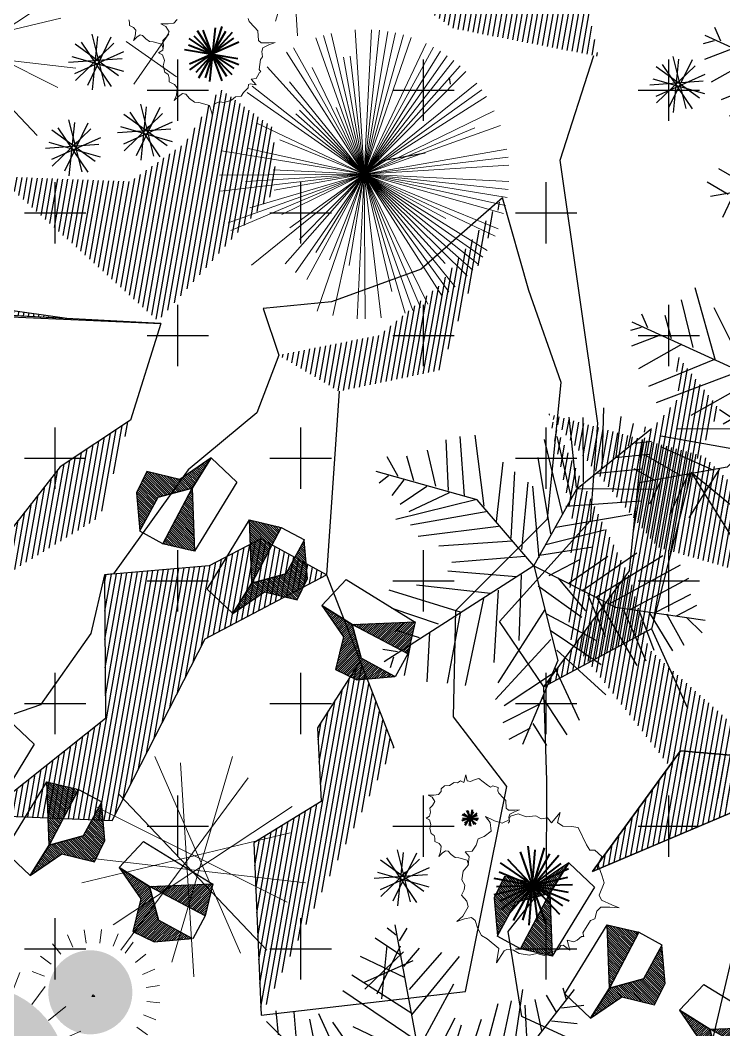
# Model space of a CAD drawing. Header units: millimetres. Extents: x 1933 to 24107, y 1228 to 18074.
# Drawn here: x 10244 to 11360, y 2676 to 4276 of the extents above; entities that cross this region are included whole.
import ezdxf

# ---------------------------------------------------------------- set-up
doc = ezdxf.new("R2010")
doc.units = ezdxf.units.MM
doc.layers.add('marc det', color=74, linetype='Continuous', lineweight=18)
doc.layers.add('Walls', color=5, linetype='Continuous', lineweight=30)
doc.styles.add('ATTR', font='romans.shx', dxfattribs={"width": 0.8, "height": 0.470416})
pattern_1 = [(260.041842, (-11869.347, -26630.309), (-7.8804593, 1.3836046), [])]

# ---------------------------------------------------------------- blocks, each defined once
blk = doc.blocks.new('fff')
at = {"color": 93}
for p, q in [((80686.8, 24306.7), (80654.6, 24332.5)), ((80799.9, 23710.9), (80683.3, 24344.1)), ((80698.9, 24286.1), (80727, 24332.5)), ((80702.9, 24234.5), (80610.4, 24296.4)), ((80715, 24193.2), (80771.3, 24260.3)), ((80719, 24152), (80558.1, 24229.3)), ((80735.1, 24110.7), (80851.8, 24244.8)), ((80743.1, 24017.9), (80916.2, 24229.3)), ((80743.1, 24023), (80525.9, 24162.3)), ((80759.2, 23925), (80493.7, 24105.5)), ((80767.3, 23894.1), (80896, 24131.3)), ((81099.8, 23810.9), (81333.1, 24110.8)), ((81101.3, 23811.5), (81145.5, 24110.7)), ((81290.4, 24115.9), (81302.4, 24074.6)), ((81044.9, 23790.9), (81105.3, 24069.4)), ((81189.8, 24074.6), (81213.9, 23961.1)), ((81230, 24090.1), (81266.2, 24028.2)), ((80260.3, 23945.6), (80252.3, 24033.3)), ((80980.5, 23775.4), (81057, 24059.1)), ((81153.6, 24054), (81161.6, 23894.1)), ((81286.3, 24043.6), (81366.8, 24054)), ((80316.6, 24028.2), (80328.7, 23883.7)), ((80373, 24002.4), (80413.2, 23796.1)), ((80405.2, 24023), (80529.9, 23754.8)), ((80787.4, 23785.7), (80900.1, 24007.5)), ((80912.1, 23749.6), (80996.6, 24002.4)), ((81250.1, 23997.2), (81342.7, 23986.9)), ((80450.1, 23760.9), (80216.8, 23994.2)), ((80638.5, 23734.2), (80457.5, 23992.1)), ((80529.9, 23976.6), (80767.3, 23863.1)), ((80843.7, 23729), (80924.2, 23981.7)), ((80272.4, 23930.2), (80179.8, 23914.7)), ((81201.8, 23930.2), (81334.6, 23909.5)), ((81169.6, 23894.1), (81342.7, 23832.2)), ((80348.8, 23863.1), (80187.9, 23832.2)), ((80570.1, 23863.1), (80787.4, 23765.1)), ((81129.4, 23847.6), (81334.6, 23780.6)), ((80429.3, 23780.6), (80220.1, 23770.3)), ((80799.9, 23710.9), (81099.8, 23810.9)), ((81069.1, 23796.1), (81318.5, 23729)), ((80485.6, 23749.6), (80268.4, 23646.5)), ((80562.1, 23744.5), (80377, 23620.7)), ((80799.9, 23710.9), (80450.1, 23760.9)), ((80924.2, 23749.6), (81141.5, 23646.5)), ((81000.7, 23775.4), (81189.8, 23672.3)), ((80622.4, 23734.2), (80465.5, 23605.2)), ((80799.9, 23710.9), (80550, 23494.4)), ((80727, 23723.8), (80562.1, 23620.7)), ((80799.9, 23710.9), (80999.9, 23461)), ((80871.9, 23729), (81089.2, 23615.5)), ((80747.2, 23672.3), (80759.2, 23548.5)), ((80827.6, 23677.4), (80783.4, 23486.6)), ((80819.6, 23682.6), (81069.1, 23605.2)), ((80727, 23646.5), (80578.2, 23600)), ((80855.8, 23641.3), (80823.6, 23424.7)), ((80694.9, 23615.5), (80731.1, 23450.4)), ((80884, 23610.4), (81157.6, 23548.5)), ((80630.5, 23569.1), (80465.5, 23569.1)), ((80650.6, 23584.6), (80702.9, 23347.3)), ((80900.1, 23584.6), (80839.7, 23311.2)), ((80606.3, 23543.3), (80324.7, 23502)), ((80610.4, 23543.3), (80658.7, 23264.7)), ((80956.4, 23522.7), (80871.9, 23264.7)), ((80936.3, 23543.3), (81209.9, 23502)), ((80550, 23494.4), (80383.4, 23211.1)), ((80570.1, 23507.2), (80602.3, 23218.3)), ((80980.5, 23491.7), (81201.8, 23455.6)), ((80529.9, 23471.1), (80328.7, 23465.9)), ((81000.7, 23460.8), (80892, 23202.8)), ((80999.9, 23461), (81099.8, 23127.8)), ((81004.7, 23460.8), (81250.1, 23388.5)), ((80501.7, 23419.5), (80352.8, 23424.7)), ((80521.8, 23445.3), (80546, 23208)), ((81012.7, 23429.8), (81230, 23342.1)), ((80485.6, 23388.5), (80324.7, 23362.8)), ((80477.6, 23367.9), (80489.7, 23223.5)), ((81024.8, 23373.1), (80976.5, 23213.2)), ((81036.9, 23347.3), (81234, 23259.6)), ((80457.5, 23331.8), (80328.7, 23316.3)), ((80437.3, 23300.9), (80445.4, 23218.3)), ((80417.2, 23269.9), (80344.8, 23239)), ((81053, 23290.5), (81016.7, 23171.9)), ((81053, 23285.4), (81181.7, 23213.2)), ((81073.1, 23228.6), (81141.5, 23182.2)), ((81073.1, 23202.8), (81057, 23146.1)), ((81097.2, 23156.4), (81113.3, 23146.1))]:
    blk.add_line(p, q, dxfattribs=at)
at = {"color": 93, "style": 'ATTR', "width": 0.8, "flags": 9}
blk.add_attdef('ESTCODE', (80799.9, 23710.9), '', height=0.00304, dxfattribs=at)
blk = doc.blocks.new('pzzzzzzzzz')
at = {"layer": 'marc det', "color": 85, "lineweight": 0}
for p, q in [((-11.87, 110.3), (16.91, -81.7)), ((56.07, 92.13), (-45.29, -73.45)), ((-29.44, -91.45), (9.18, 98.82)), ((40.62, -85.29), (-52.09, 85.29)), ((-75.6, 80.55), (69.86, -48.02)), ((-87.07, -51.13), (64.82, 69.8)), ((90.33, -35.54), (-90.33, 35.54)), ((96.44, 34.53), (-87.65, -27.16)), ((-105.3, 16.8), (88.78, 11.81))]:
    blk.add_line(p, q, dxfattribs=at)
blk = doc.blocks.new('Tree Clump 1')
for p, q in [((42.83, 98.624), (42.83, 91.424)), ((28.462, 87.511), (24.83, 93.801)), ((35.416, 90.295), (33.513, 97.397)), ((50.244, 90.295), (52.148, 97.397)), ((57.198, 87.511), (60.83, 93.801)), ((22.519, 82.936), (17.374, 88.08)), ((63.142, 82.936), (68.286, 88.08)), ((17.938, 76.995), (11.653, 80.624)), ((67.722, 76.995), (74.007, 80.624)), ((14.976, 70.088), (8.057, 71.942)), ((70.684, 70.088), (77.603, 71.942)), ((6.83, 62.624), (14.03, 62.624)), ((78.83, 62.624), (71.63, 62.624)), ((-11.528, 45.743), (-14.699, 57.58)), ((0.83, 59.624), (0.83, 47.624)), ((13.188, 45.743), (16.359, 57.58)), ((70.684, 55.161), (77.603, 53.307)), ((-23.117, 41.102), (-29.17, 51.586)), ((24.777, 41.102), (30.83, 51.586)), ((-99.056, 36.519), (-101.593, 45.989)), ((-89.17, 47.624), (-89.17, 38.024)), ((-79.284, 36.519), (-76.746, 45.989)), ((67.722, 48.253), (74.007, 44.624)), ((-108.328, 32.806), (-113.17, 41.193)), ((-70.012, 32.806), (-65.17, 41.193)), ((-33.023, 33.477), (-41.596, 42.051)), ((34.683, 33.477), (43.256, 42.051)), ((63.142, 42.313), (68.286, 37.168)), ((-116.252, 26.706), (-123.111, 33.565)), ((-62.088, 26.706), (-55.229, 33.565)), ((57.198, 37.738), (60.83, 31.447)), ((-40.656, 23.576), (-51.132, 29.624)), ((42.316, 23.576), (52.792, 29.624)), ((-122.359, 18.786), (-130.739, 23.624)), ((-126.309, 9.575), (-135.534, 12.047)), ((-45.593, 12.063), (-57.125, 15.153)), ((47.253, 12.063), (58.785, 15.153)), ((-137.17, -0.376), (-127.57, -0.376)), ((-59.17, -0.376), (-47.17, -0.376)), ((60.83, -0.376), (48.83, -0.376)), ((-126.309, -10.327), (-135.534, -12.799)), ((-45.593, -12.815), (-57.125, -15.905)), ((47.253, -12.815), (58.785, -15.905)), ((-122.359, -19.538), (-130.739, -24.376)), ((-40.656, -24.328), (-51.132, -30.376)), ((42.316, -24.328), (52.792, -30.376)), ((-116.252, -27.458), (-123.111, -34.317)), ((-62.088, -27.458), (-55.229, -34.317)), ((-108.328, -33.558), (-113.17, -41.945)), ((-99.056, -37.271), (-101.593, -46.74)), ((-79.284, -37.271), (-76.746, -46.74)), ((-70.012, -33.558), (-65.17, -41.945)), ((-33.023, -34.229), (-41.596, -42.802)), ((34.683, -34.229), (43.256, -42.802)), ((-89.17, -48.376), (-89.17, -38.776)), ((-23.117, -41.854), (-29.17, -52.337)), ((24.777, -41.854), (30.83, -52.337)), ((-11.528, -46.495), (-14.699, -58.331)), ((0.83, -60.376), (0.83, -48.376)), ((13.188, -46.495), (16.359, -58.331))]:
    blk.add_line(p, q)
for points in [[(42.332, 62.85), (41.874, 61.676), (43.476, 62.263)], [(0, 0), (-0.763, -1.956), (1.907, -0.978)], [(-89.834, -0.075), (-90.444, -1.64), (-88.309, -0.857)]]:
    blk.add_lwpolyline(points, close=True)
at = {"style": 'ATTR', "width": 0.8, "flags": 9}
blk.add_attdef('ESTCODE', (0, 0), '', height=0.000432, dxfattribs=at)
blk = doc.blocks.new('stoun')
at = {"color": 49, "lineweight": -2}
for p, q in [((98342.5, 26377.7), (98557.9, 26728.3)), ((98569.6, 26407.8), (98557.4, 26728.3)), ((98675.1, 26608.8), (98557.4, 26726.5)), ((98671.2, 26601.4), (98557.9, 26714.7)), ((98667.3, 26593.9), (98558.3, 26702.9)), ((98663.4, 26586.5), (98558.8, 26691.1)), ((98679, 26616.2), (98569.8, 26725.4)), ((98682.9, 26623.7), (98584.6, 26722)), ((98686.8, 26631.1), (98599.4, 26718.5)), ((98690.7, 26638.5), (98614.1, 26715.1)), ((98694.6, 26646), (98628.9, 26711.7)), ((98698.5, 26653.4), (98643.6, 26708.3)), ((98702.4, 26660.8), (98658.4, 26704.8)), ((98706.3, 26668.3), (98673.2, 26701.4)), ((98710.2, 26675.7), (98687.9, 26698)), ((98714.1, 26683.1), (98702.7, 26694.5)), ((98718, 26690.6), (98717.5, 26691.1)), ((98718.2, 26690.9), (98835.7, 26626.9)), ((98659.5, 26579.1), (98559.2, 26679.3)), ((98655.6, 26571.6), (98559.7, 26667.5)), ((98651.7, 26564.2), (98560.1, 26655.7)), ((98647.8, 26556.8), (98560.6, 26644)), ((98643.9, 26549.3), (98561, 26632.2)), ((98640, 26541.9), (98561.5, 26620.4)), ((98636.1, 26534.5), (98561.9, 26608.6)), ((98632.2, 26527), (98562.4, 26596.8)), ((98628.3, 26519.6), (98562.8, 26585)), ((98840.7, 26556.5), (98812.6, 26584.6)), ((98839.6, 26569), (98816.6, 26592)), ((98838.5, 26581.4), (98820.6, 26599.3)), ((98837.4, 26593.8), (98824.6, 26606.6)), ((98836.3, 26606.3), (98828.6, 26614)), ((98835.2, 26618.7), (98832.6, 26621.3)), ((98624.4, 26512.2), (98563.3, 26573.3)), ((98620.5, 26504.7), (98563.7, 26561.5)), ((98616.6, 26497.3), (98564.2, 26549.7)), ((98612.7, 26489.9), (98564.6, 26537.9)), ((98848.4, 26469.5), (98784.6, 26533.3)), ((98847.3, 26482), (98788.6, 26540.6)), ((98846.2, 26494.4), (98792.6, 26548)), ((98845.1, 26506.8), (98796.6, 26555.3)), ((98844, 26519.2), (98800.6, 26562.6)), ((98842.9, 26531.7), (98804.6, 26570)), ((98841.8, 26544.1), (98808.6, 26577.3)), ((98608.8, 26482.4), (98565.1, 26526.1)), ((98604.9, 26475), (98565.5, 26514.3)), ((98601, 26467.6), (98566, 26502.6)), ((98597.1, 26460.1), (98566.4, 26490.8)), ((98593.2, 26452.7), (98566.9, 26479)), ((98837, 26401.6), (98756.6, 26481.9)), ((98840.7, 26409.2), (98760.6, 26489.3)), ((98844.4, 26416.8), (98764.6, 26496.6)), ((98848.2, 26424.4), (98768.6, 26503.9)), ((98851.7, 26432.2), (98772.6, 26511.3)), ((98850.6, 26444.7), (98776.6, 26518.6)), ((98849.5, 26457.1), (98780.6, 26525.9)), ((98589.3, 26445.3), (98567.3, 26467.2)), ((98585.4, 26437.8), (98567.8, 26455.4)), ((98581.5, 26430.4), (98568.2, 26443.6)), ((98577.6, 26423), (98568.7, 26431.9)), ((98569.6, 26407.8), (98741.6, 26454.3)), ((98713, 26344.2), (98632.4, 26424.8)), ((98728, 26340.6), (98641.4, 26427.2)), ((98742.9, 26337), (98650.3, 26429.6)), ((98757.9, 26333.3), (98659.2, 26432)), ((98772.8, 26329.7), (98668.1, 26434.4)), ((98787.8, 26326.1), (98677.1, 26436.8)), ((98799.8, 26325.4), (98686, 26439.2)), ((98803.5, 26333), (98694.9, 26441.7)), ((98807.2, 26340.7), (98703.8, 26444.1)), ((98811, 26348.3), (98712.7, 26446.5)), ((98814.7, 26355.9), (98721.7, 26448.9)), ((98818.4, 26363.5), (98730.6, 26451.3)), ((98822.1, 26371.1), (98739.5, 26453.7)), ((98825.8, 26378.7), (98744.6, 26459.9)), ((98829.6, 26386.3), (98748.6, 26467.3)), ((98833.3, 26394), (98752.6, 26474.6)), ((98473.4, 26254.3), (98342.5, 26377.7)), ((98473.4, 26254.3), (98569.6, 26407.8)), ((98588.1, 26333.1), (98548, 26373.2)), ((98594.8, 26337.7), (98552.3, 26380.2)), ((98601.5, 26342.4), (98556.7, 26387.2)), ((98608.2, 26347), (98561.1, 26394.2)), ((98615, 26351.6), (98565.4, 26401.1)), ((98573.7, 26415.5), (98569.1, 26420.1)), ((98569.8, 26408.1), (98569.6, 26408.3)), ((98621.7, 26356.2), (98570, 26407.9)), ((98628.4, 26360.8), (98578.9, 26410.3)), ((98638.2, 26362.3), (98587.8, 26412.7)), ((98653.2, 26358.7), (98596.8, 26415.1)), ((98668.1, 26355.1), (98605.7, 26417.5)), ((98683.1, 26351.5), (98614.6, 26420)), ((98698, 26347.8), (98623.5, 26422.4)), ((98541.1, 26300.8), (98517.4, 26324.5)), ((98547.8, 26305.4), (98521.8, 26331.4)), ((98554.5, 26310), (98526.1, 26338.4)), ((98561.2, 26314.7), (98530.5, 26345.4)), ((98567.9, 26319.3), (98534.9, 26352.3)), ((98574.6, 26323.9), (98539.2, 26359.3)), ((98581.4, 26328.5), (98543.6, 26366.3)), ((98494, 26268.5), (98486.8, 26275.7)), ((98500.8, 26273.1), (98491.2, 26282.7)), ((98507.5, 26277.7), (98495.6, 26289.6)), ((98514.2, 26282.3), (98499.9, 26296.6)), ((98520.9, 26287), (98504.3, 26303.6)), ((98527.6, 26291.6), (98508.7, 26310.5)), ((98534.3, 26296.2), (98513, 26317.5)), ((98473.9, 26254.6), (98473.7, 26254.8)), ((98480.6, 26259.3), (98478.1, 26261.8)), ((98487.3, 26263.9), (98482.5, 26268.7))]:
    blk.add_line(p, q, dxfattribs=at)
for points in [[(98557.4, 26728.3), (98718.2, 26690.9), (98569.6, 26407.8), (98557.4, 26728.3)], [(98473.4, 26254.3), (98632.6, 26363.7), (98798.8, 26323.4), (98851.7, 26431.7), (98834.7, 26625.1), (98741.6, 26454.3), (98569.6, 26407.8), (98473.4, 26254.3)]]:
    blk.add_lwpolyline(points, dxfattribs=at)

msp = doc.modelspace()

# ---------------------------------------------------------------- hatches: boundary and pattern name
at = {"lineweight": -2}
h = msp.add_hatch(dxfattribs=at)
h.set_pattern_fill('ANSI31', color=254, scale=2.52, angle=305.0418, style=0)
h.set_pattern_definition(pattern_1)
h.paths.add_polyline_path([(11854.8, 3758.5), (12032.7, 3822.5), (12137.1, 3919.4), (12242, 3795.7), (12054.9, 3705.3)])
h.paths.add_polyline_path([(11307.8, 3559.4), (11485.7, 3275.9), (11750.7, 3025), (11707.7, 3247.8), (11554, 3326.5), (11558.1, 3401.9), (11441.7, 3449.7)])
h.paths.add_polyline_path([(10654.2, 3745.6), (10813.1, 3776.7), (10908.7, 3855.8), (11009.1, 3994.9), (10910.7, 3721.8), (10749.9, 3688.1)])
h.paths.add_polyline_path([(10800.9, 4354.5), (10980.5, 4444.1), (11028, 4521.4), (11096, 4376.1), (11135.3, 4339.4), (11160.8, 4219.1), (10931.4, 4263.2)])
h.paths.add_polyline_path([(10650.1, 4006.9), (10463, 3799.6), (10209.4, 4028.5), (10419, 4020.6), (10505.8, 4081.5), (10561.1, 4168), (10646.2, 4105)])
at = {"lineweight": 25}
h = msp.add_hatch(dxfattribs=at)
h.set_pattern_fill('AR-CONC', color=41, scale=0.875, angle=54.9848, style=0)
h.set_pattern_definition([(104.98479, (-25370.17, -67868.48), (102.89173, 122.55552), [16.66875, -183.35625]), (49.9848, (-25370.17, -67868.48), (-154.61028, 70.66786), [13.335, -146.685]), (155.4358, (-25361.6, -67858.26), (-51.7176, 193.2234), [14.16625, -155.82875]), (101.169, (-25406.58, -67842.97), (166.22913, 173.1538), [25.0031, -275.0344]), (151.6204, (-25392.72, -67828.54), (-58.1178, 294.3546), [21.2494, -233.7431]), (46.1688, (-25406.58, -67842.97), (-58.1173, 294.3547), [20.0025, -220.0275]), (75.98479, (-25384.72, -67831.15), (149.40723, 57.30657), [16.66875, -183.35625]), (20.9848, (-25384.72, -67831.15), (-100.96474, 136.76405), [13.335, -146.685]), (126.4362, (-25372.27, -67826.37), (48.442, 194.07053), [14.16625, -155.82875]), (92.48479, (-25370.17, -67868.477), (-59.043542, 44.665888), [0, -144.907, 0, -148.9075, 0, -147.24062]), (62.48479, (-25370.17, -67868.48), (-38.24376, 98.18225), [0, -84.8995, 0, -141.57325, 0, -56.118125]), (22.48479, (-25398.61, -67909.07), (72.18128, 94.29135), [0, -55.5625, 0, -173.355, 0, -230.02875]), (12.48479, (-25411.36, -67927.27), (56.14991, 118.91891), [0, -72.23125, 0, -115.1255, 0, -163.35375])])
edge = h.paths.add_edge_path()
edge.add_ellipse((11219.9, 4313.3), major_axis=(-128.4, 128.4), ratio=1, start_angle=225, end_angle=585)
h = msp.add_hatch(dxfattribs=at)
h.set_pattern_fill('AR-CONC', color=6, scale=0.875, angle=54.9848, style=0)
h.set_pattern_definition([(104.98479, (-25315.29, -68228.96), (102.89173, 122.55552), [16.66875, -183.35625]), (49.9848, (-25315.29, -68228.96), (-154.61028, 70.66786), [13.335, -146.685]), (155.4358, (-25306.72, -68218.74), (-51.7176, 193.2234), [14.16625, -155.82875]), (101.169, (-25351.7, -68203.45), (166.22913, 173.1538), [25.0031, -275.0344]), (151.6204, (-25337.84, -68189.02), (-58.1178, 294.3546), [21.2494, -233.7431]), (46.1688, (-25351.7, -68203.45), (-58.1173, 294.3547), [20.0025, -220.0275]), (75.98479, (-25329.84, -68191.63), (149.40723, 57.30657), [16.66875, -183.35625]), (20.9848, (-25329.84, -68191.63), (-100.96474, 136.76405), [13.335, -146.685]), (126.4362, (-25317.39, -68186.85), (48.442, 194.07053), [14.16625, -155.82875]), (92.48479, (-25315.29, -68228.96), (-59.043542, 44.665888), [0, -144.907, 0, -148.9075, 0, -147.24062]), (62.48479, (-25315.29, -68228.96), (-38.24376, 98.18225), [0, -84.8995, 0, -141.57325, 0, -56.118125]), (22.48479, (-25343.73, -68269.55), (72.18128, 94.29135), [0, -55.5625, 0, -173.355, 0, -230.02875]), (12.48479, (-25356.48, -68287.75), (56.14991, 118.91891), [0, -72.23125, 0, -115.1255, 0, -163.35375])])
edge = h.paths.add_edge_path()
edge.add_ellipse((11274.8, 3952.8), major_axis=(-128.4, 128.4), ratio=1, start_angle=225, end_angle=585)
h = msp.add_hatch(dxfattribs=at)
h.set_pattern_fill('AR-CONC', color=41, scale=0.875, angle=54.9848, style=0)
h.set_pattern_definition([(104.98479, (-26053.78, -68426.35), (102.89173, 122.55552), [16.66875, -183.35625]), (49.9848, (-26053.78, -68426.35), (-154.61028, 70.66786), [13.335, -146.685]), (155.4358, (-26045.2, -68416.14), (-51.7176, 193.2234), [14.16625, -155.82875]), (101.169, (-26090.19, -68400.85), (166.22913, 173.1538), [25.0031, -275.0344]), (151.6204, (-26076.33, -68386.42), (-58.1178, 294.3546), [21.2494, -233.7431]), (46.1688, (-26090.19, -68400.85), (-58.1173, 294.3547), [20.0025, -220.0275]), (75.98479, (-26068.33, -68389.02), (149.40723, 57.30657), [16.66875, -183.35625]), (20.9848, (-26068.33, -68389.02), (-100.96474, 136.76405), [13.335, -146.685]), (126.4362, (-26055.88, -68384.25), (48.442, 194.07053), [14.16625, -155.82875]), (92.48479, (-26053.78, -68426.35), (-59.043542, 44.665888), [0, -144.907, 0, -148.9075, 0, -147.24062]), (62.48479, (-26053.78, -68426.35), (-38.24376, 98.18225), [0, -84.8995, 0, -141.57325, 0, -56.118125]), (22.48479, (-26082.22, -68466.943), (72.18128, 94.29135), [0, -55.5625, 0, -173.355, 0, -230.02875]), (12.48479, (-26094.97, -68485.15), (56.14991, 118.91891), [0, -72.23125, 0, -115.1255, 0, -163.35375])])
edge = h.paths.add_edge_path()
edge.add_ellipse((10536.3, 3755.4), major_axis=(-128.4, 128.4), ratio=1, start_angle=225, end_angle=585)
at = {"lineweight": -2}
h = msp.add_hatch(dxfattribs=at)
h.set_pattern_fill('ANSI31', color=254, scale=2.52, angle=305.0418, style=0)
h.set_pattern_definition(pattern_1)
h.paths.add_polyline_path([(11765.3, 2819.3), (11824.5, 2945), (11750.7, 3025)])
h.paths.add_polyline_path([(11151.5, 2926.8), (11431.8, 3046.1), (11485.7, 3275.9), (11407.2, 3108.2), (11291.2, 3118)])
h.paths.add_polyline_path([(12233.1, 3142.7), (12343.1, 3265.4), (12059.4, 3411.7)])
h.paths.add_polyline_path([(11892.7, 3482), (12085.5, 3483.8), (12198.3, 3612), (12303.6, 3553.9), (12400.6, 3386), (12226.6, 3472.3), (12059.4, 3411.7)])
h.paths.add_polyline_path([(9782.3, 3575.5), (10087.7, 3836.9), (10326, 3803.2), (10184.9, 3810.6)])
h.paths.add_polyline_path([(10128.9, 3340.2), (10307.6, 3568.3), (10419.1, 3642.4), (10371.1, 3489)])
h.paths.add_polyline_path([(10729.8, 3397.4), (10625.8, 3454.2), (10543.8, 3411.4), (10378.2, 3397.4), (10379.6, 3169.6), (10186.6, 3016.5), (10390.3, 3007.9), (10537.7, 3295.6)])
h.paths.add_polyline_path([(10626.4, 2699.5), (10614.9, 2972.6), (10721.7, 3038.1), (10715.4, 3154.8), (10783.1, 3260.4), (10836.4, 3123.3)])
h = msp.add_hatch(dxfattribs=at)
h.set_pattern_fill('ANSI31', color=36, scale=2.52, angle=305.0418, style=0)
h.set_pattern_definition([(260.041842, (-11791.06, -26063.631), (-7.8804593, 1.3836046), [])])
h.paths.add_polyline_path([(11307.8, 3559.4), (11353, 3659.2), (11282.4, 3750), (11288.8, 3678.3), (11230.6, 3610.3), (11210.1, 3403.3), (11074.4, 3219.5), (11244.8, 3311.4)])
h = msp.add_hatch(dxfattribs=at)
h.set_pattern_fill('ANSI31', color=254, scale=2.52, angle=305.0418, style=0)
h.set_pattern_definition(pattern_1)
h.paths.add_polyline_path([(11241.3, 3279.2), (11423.7, 3115.2), (11367.1, 3030.7), (11274.7, 3092.5), (11114.1, 3299.1), (11119.3, 3485.9), (11082.5, 3652.4), (11212.3, 3389.9)])
h.paths.add_polyline_path([(11461.7, 3452.9), (11646.9, 3433.3), (11473, 3377.5), (11255, 3441.1), (11082.5, 3652.4), (11329.1, 3584.6)])
at = {"lineweight": 25}
h = msp.add_hatch(dxfattribs=at)
h.set_pattern_fill('AR-CONC', color=151, scale=0.875, angle=54.9848, style=0)
h.set_pattern_definition([(104.98479, (-26471.63, -68754.16), (102.89173, 122.55552), [16.66875, -183.35625]), (49.9848, (-26471.63, -68754.16), (-154.61028, 70.66786), [13.335, -146.685]), (155.4358, (-26463.05, -68743.94), (-51.7176, 193.2234), [14.16625, -155.82875]), (101.169, (-26508.03, -68728.65), (166.22913, 173.1538), [25.0031, -275.0344]), (151.6204, (-26494.18, -68714.22), (-58.1178, 294.3546), [21.2494, -233.7431]), (46.1688, (-26508.03, -68728.65), (-58.1173, 294.3547), [20.0025, -220.0275]), (75.98479, (-26486.18, -68716.82), (149.40723, 57.30657), [16.66875, -183.35625]), (20.9848, (-26486.18, -68716.82), (-100.96474, 136.76405), [13.335, -146.685]), (126.4362, (-26473.73, -68712.05), (48.442, 194.07053), [14.16625, -155.82875]), (92.48479, (-26471.626, -68754.155), (-59.043542, 44.665888), [0, -144.907, 0, -148.9075, 0, -147.24062]), (62.48479, (-26471.626, -68754.155), (-38.24376, 98.18225), [0, -84.8995, 0, -141.57325, 0, -56.118125]), (22.48479, (-26500.064, -68794.746), (72.18128, 94.29135), [0, -55.5625, 0, -173.355, 0, -230.02875]), (12.48479, (-26512.82, -68812.95), (56.14991, 118.91891), [0, -72.23125, 0, -115.1255, 0, -163.35375])])
edge = h.paths.add_edge_path()
edge.add_ellipse((10118.5, 3427.6), major_axis=(128.4, 128.4), ratio=1, start_angle=315, end_angle=675)
h = msp.add_hatch(dxfattribs=at)
h.set_pattern_fill('AR-CONC', color=151, scale=0.875, angle=54.9848, style=0)
h.set_pattern_definition([(104.98479, (-26018.71, -69031), (102.89173, 122.55552), [16.66875, -183.35625]), (49.9848, (-26018.71, -69031), (-154.61028, 70.66786), [13.335, -146.685]), (155.4358, (-26010.14, -69020.79), (-51.7176, 193.2234), [14.16625, -155.82875]), (101.169, (-26055.12, -69005.5), (166.22913, 173.1538), [25.0031, -275.0344]), (151.6204, (-26041.26, -68991.07), (-58.1178, 294.3546), [21.2494, -233.7431]), (46.1688, (-26055.12, -69005.5), (-58.1173, 294.3547), [20.0025, -220.0275]), (75.98479, (-26033.26, -68993.67), (149.40723, 57.30657), [16.66875, -183.35625]), (20.9848, (-26033.26, -68993.67), (-100.96474, 136.76405), [13.335, -146.685]), (126.4362, (-26020.81, -68988.9), (48.442, 194.07053), [14.16625, -155.82875]), (92.48479, (-26018.71, -69031.004), (-59.043542, 44.665888), [0, -144.907, 0, -148.9075, 0, -147.24062]), (62.48479, (-26018.71, -69031), (-38.24376, 98.18225), [0, -84.8995, 0, -141.57325, 0, -56.118125]), (22.48479, (-26047.15, -69071.595), (72.18128, 94.29135), [0, -55.5625, 0, -173.355, 0, -230.02875]), (12.48479, (-26059.9, -69089.8), (56.14991, 118.91891), [0, -72.23125, 0, -115.1255, 0, -163.35375])])
edge = h.paths.add_edge_path()
edge.add_ellipse((10571.4, 3150.8), major_axis=(128.4, 128.4), ratio=1, start_angle=315, end_angle=675)
at = {"layer": 'marc det'}
h = msp.add_hatch(color=93, dxfattribs=at)
edge = h.paths.add_edge_path()
edge.add_ellipse((10355.6, 2735.5), major_axis=(47.1, 47.1), ratio=1, start_angle=113.5893, end_angle=293.5893)
edge.add_ellipse((10355.6, 2735.5), major_axis=(-47.1, 47.1), ratio=1, start_angle=203.5893, end_angle=383.5893)
h.paths.add_polyline_path([(10360.2, 2731.5), (10362.7, 2728.7), (10357.7, 2728.8)], flags=16)
edge = h.paths.add_edge_path()
edge.add_ellipse((10174, 2601.2), major_axis=(102.6, 102.6), ratio=1, start_angle=113.5893, end_angle=293.5893)
edge.add_ellipse((10174, 2601.2), major_axis=(-102.6, 102.6), ratio=1, start_angle=203.5893, end_angle=383.5893)
h.paths.add_polyline_path([(10182.3, 2601), (10174, 2601.2), (10178.1, 2605.7)], flags=16)
edge = h.paths.add_edge_path()
edge.add_ellipse((9930.4, 2697.7), major_axis=(-82, 82), ratio=1, start_angle=23.5893, end_angle=203.5893)
edge.add_ellipse((9930.4, 2697.7), major_axis=(82, 82), ratio=1, start_angle=293.5893, end_angle=473.5893)
h.paths.add_polyline_path([(9933.8, 2701.3), (9937.1, 2697.6), (9930.4, 2697.7)], flags=16)

# ---------------------------------------------------------------- linework, layer by layer
at = {"color": 3}
for p, q in [((10389, 4171.4), (10341.5, 4241.8)), ((10388.3, 4249.3), (10351.1, 4173)), ((10358, 4254.4), (10378.6, 4172)), ((10358.8, 4165.8), (10367.6, 4250.3)), ((10408.3, 4226), (10330.7, 4191.3)), ((10331.5, 4238.8), (10400.2, 4188.9)), ((10332, 4180.9), (10393.1, 4240)), ((10321.2, 4209.7), (10405.9, 4215.7)), ((10408.6, 4195.2), (10326.9, 4218.5)), ((11309.3, 4213.6), (11272.1, 4137.2)), ((11278.9, 4218.6), (11299.5, 4136.2)), ((11279.7, 4130), (11288.6, 4214.5)), ((11252.4, 4203), (11321.2, 4153.1)), ((11253, 4145.2), (11314, 4204.2)), ((11310, 4135.7), (11262.4, 4206)), ((11242.2, 4174), (11326.9, 4180)), ((11329.5, 4159.4), (11247.9, 4182.8)), ((11329.3, 4190.2), (11251.7, 4155.6)), ((10466.2, 4060), (10418.6, 4130.4)), ((10465.5, 4137.9), (10428.3, 4061.6)), ((10435.1, 4143), (10455.7, 4060.6)), ((10435.9, 4054.4), (10444.8, 4138.9)), ((10351.6, 4113.3), (10314.4, 4036.9)), ((10321.2, 4118.3), (10341.9, 4035.9)), ((10322.1, 4029.7), (10330.9, 4114.2)), ((10485.5, 4114.5), (10407.9, 4079.9)), ((10408.6, 4127.3), (10477.4, 4077.5)), ((10409.1, 4069.5), (10470.2, 4128.6)), ((10294.7, 4102.7), (10363.5, 4052.8)), ((10295.3, 4044.9), (10356.3, 4103.9)), ((10352.3, 4035.4), (10304.8, 4105.8)), ((10398.4, 4098.3), (10483.1, 4104.3)), ((10485.7, 4083.8), (10404.1, 4107.1)), ((10371.9, 4059.1), (10290.2, 4082.5)), ((10371.6, 4089.9), (10294, 4055.3)), ((10284.5, 4073.7), (10369.2, 4079.7)), ((10842.1, 2961.1), (10862.7, 2878.7)), ((10815.6, 2945.5), (10884.3, 2895.6)), ((10816.1, 2887.6), (10877.2, 2946.7)), ((10873.2, 2878.1), (10825.6, 2948.5)), ((10872.4, 2956), (10835.3, 2879.7)), ((10842.9, 2872.5), (10851.7, 2957)), ((10892.4, 2932.7), (10814.9, 2898.1)), ((10805.3, 2916.5), (10890.1, 2922.4)), ((10892.7, 2901.9), (10811.1, 2925.2)), ((10846.9, 2808.8), (10809.7, 2732.4)), ((10817.4, 2725.3), (10826.2, 2809.7)), ((10866.9, 2785.4), (10789.4, 2750.8)), ((10790.6, 2740.4), (10851.7, 2799.4))]:
    msp.add_line(p, q, dxfattribs=at)
at = {"color": 82}
for p, q in [((10494.5, 4117), (10494.5, 4214.2)), ((10883.4, 4117), (10883.4, 4214.2)), ((11272.4, 4117), (11272.4, 4214.2)), ((10445.9, 4165.6), (10543.1, 4165.6)), ((10834.8, 4165.6), (10932, 4165.6)), ((11223.8, 4165.6), (11321, 4165.6)), ((10300, 3922.5), (10300, 4019.8)), ((10689, 3922.5), (10689, 4019.8)), ((11077.9, 3922.5), (11077.9, 4019.8)), ((10251.4, 3971.1), (10348.6, 3971.1)), ((10640.3, 3971.1), (10737.6, 3971.1)), ((11029.3, 3971.1), (11126.5, 3971.1)), ((10494.5, 3728.1), (10494.5, 3825.3)), ((10883.4, 3728.1), (10883.4, 3825.3)), ((11272.4, 3728.1), (11272.4, 3825.3)), ((10445.9, 3776.7), (10543.1, 3776.7)), ((10834.8, 3776.7), (10932, 3776.7)), ((11223.8, 3776.7), (11321, 3776.7)), ((10300, 3533.6), (10300, 3630.8)), ((10689, 3533.6), (10689, 3630.8)), ((11077.9, 3533.6), (11077.9, 3630.8)), ((10251.4, 3582.2), (10348.6, 3582.2)), ((10640.3, 3582.2), (10737.6, 3582.2)), ((11029.3, 3582.2), (11126.5, 3582.2)), ((10494.5, 3339.1), (10494.5, 3436.3)), ((10883.4, 3339.1), (10883.4, 3436.3)), ((11272.4, 3339.1), (11272.4, 3436.3)), ((10445.9, 3387.7), (10543.1, 3387.7)), ((10834.8, 3387.7), (10932, 3387.7)), ((11223.8, 3387.7), (11321, 3387.7)), ((10300, 3144.6), (10300, 3241.9)), ((10689, 3144.6), (10689, 3241.9)), ((11077.9, 3144.6), (11077.9, 3241.9)), ((10251.4, 3193.3), (10348.6, 3193.3)), ((10640.3, 3193.3), (10737.6, 3193.3)), ((11029.3, 3193.3), (11126.5, 3193.3)), ((10494.5, 2950.2), (10494.5, 3047.4)), ((10883.4, 2950.2), (10883.4, 3047.4)), ((11272.4, 2950.2), (11272.4, 3047.4)), ((10445.9, 2998.8), (10543.1, 2998.8)), ((10834.8, 2998.8), (10932, 2998.8)), ((11223.8, 2998.8), (11321, 2998.8)), ((10300, 2755.7), (10300, 2852.9)), ((10689, 2755.7), (10689, 2852.9)), ((11077.9, 2755.7), (11077.9, 2852.9)), ((10251.4, 2804.3), (10348.6, 2804.3)), ((10640.3, 2804.3), (10737.6, 2804.3)), ((11029.3, 2804.3), (11126.5, 2804.3))]:
    msp.add_line(p, q, dxfattribs=at)
at = {"color": 85}
msp.add_line((10926.6, 4174.9), (10924.8, 4185.3), dxfattribs=at)
at = {"color": 62, "lineweight": -2}
msp.add_line((10886.2, 4065.5), (10812.8, 4052.6), dxfattribs=at)
at = {"color": 36, "lineweight": -2}
for p, q in [((10467.1, 3795.8), (10184.9, 3810.6)), ((10749.9, 3688.1), (10729.8, 3397.4)), ((11353, 3659.2), (11445.4, 3597.4)), ((11210.1, 3403.3), (11230.6, 3610.3)), ((11307.8, 3559.4), (11244.8, 3311.4)), ((11148.5, 3483.3), (11004, 3323.3)), ((10729.8, 3397.4), (10836.4, 3123.3)), ((11074.4, 3219.5), (11210.1, 3403.3)), ((11244.8, 3311.4), (11074.4, 3219.5)), ((11244.8, 3311.4), (11302.2, 3186)), ((11485.7, 3275.9), (11340, 2654.2)), ((11431.8, 3046.1), (11151.5, 2926.8))]:
    msp.add_line(p, q, dxfattribs=at)
at = {"color": 3}
for points in [[(10371.9, 4213.3), (10371, 4219.8), (10365.3, 4214.1)], [(10449, 4101.9), (10448.2, 4108.4), (10442.4, 4102.6)], [(10335.2, 4077.2), (10334.3, 4083.8), (10328.6, 4078)], [(10856, 2920), (10855.2, 2926.6), (10849.4, 2920.8)]]:
    msp.add_lwpolyline(points, close=True, dxfattribs=at)
at = {"color": 36, "lineweight": -2}
for points in [[(11340, 2654.2), (11216.6, 2615.1), (11039.5, 2696.9), (11018.1, 2831.7), (11078.7, 2908.6), (11079.1, 3071.4), (11074.4, 3219.5), (11004, 3323.3), (11148.5, 3483.3), (11160, 3637.7), (11100, 4054.6), (11153.8, 4220.4)], [(10186.6, 3016.5), (10390.3, 3007.9), (10537.7, 3295.6), (10729.8, 3397.4), (10783.1, 3260.4), (10715.4, 3154.8), (10721.7, 3038.1), (10614.9, 2972.6), (10626.4, 2699.5), (10950.4, 2736.6), (11015.8, 3061.8), (10931.2, 3171.9), (10935, 3340.8), (11080.4, 3486.2), (11102.1, 3702.2), (11050.8, 3847.7), (11009.1, 3994.9), (10879.8, 3881.9), (10737.7, 3830), (10629.5, 3819.4), (10654.2, 3745.6), (10619.7, 3654.2), (10510.9, 3563.8), (10392.1, 3398.6), (10378.2, 3397.4), (10356.2, 3304.4), (10276.4, 3191.3), (10218.7, 3171.3)], [(10128.9, 3340.2), (10035, 3371), (9951, 3495.5), (9781.6, 3480.1), (9782.3, 3575.5), (10181.4, 3808.5), (10467.1, 3795.8), (10419.1, 3642.4), (10307.6, 3568.3), (10128.9, 3340.2)], [(11307.8, 3559.4), (11485.7, 3275.9), (11750.7, 3025), (11707.7, 3247.8), (11554, 3326.5), (11558.1, 3401.9), (11441.7, 3449.7), (11307.8, 3559.4)], [(11151.5, 2926.8), (11291.2, 3118), (11407.2, 3108.2), (11485.7, 3275.9)], [(11151.5, 2926.8), (11431.8, 3046.1), (11485.7, 3275.9), (11407.2, 3108.2), (11291.2, 3118), (11151.5, 2926.8)]]:
    msp.add_lwpolyline(points, dxfattribs=at)
at = {"color": 49, "lineweight": -2}
msp.add_lwpolyline([(9782.3, 3575.5), (10087.7, 3836.9), (10326, 3803.2), (10184.9, 3810.6), (9782.3, 3575.5)], dxfattribs=at)
at = {"color": 254, "lineweight": -2}
msp.add_lwpolyline([(10729.8, 3397.4), (10625.8, 3454.2), (10543.8, 3411.4), (10378.2, 3397.4), (10379.6, 3169.6), (10186.6, 3016.5), (10390.3, 3007.9), (10537.7, 3295.6), (10729.8, 3397.4)], dxfattribs=at)
at = {"layer": 'marc det', "color": 85, "lineweight": 40}
for p, q in [((10580.3, 4256.9), (10522.9, 4193.2)), ((10525.1, 4260.2), (10571.2, 4187.9)), ((10527.3, 4184.9), (10570.2, 4259.2)), ((10564.6, 4180), (10534.5, 4260.3)), ((10564.2, 4266.4), (10537.6, 4184.8)), ((10545.1, 4179), (10554, 4264.3)), ((10511.7, 4247.2), (10583.2, 4199.8)), ((10591.2, 4241.7), (10512.8, 4206.9)), ((10513.5, 4197.5), (10582.9, 4247.9)), ((10580.4, 4189.9), (10520.2, 4251.1)), ((10504.8, 4229.8), (10589.3, 4215.7)), ((10590.8, 4205.5), (10511, 4236.9)), ((10960.8, 3024.6), (10956, 2999.6)), ((10944.4, 3008), (10968.5, 3016.3)), ((10945.2, 3017.2), (10969, 3008.1)), ((10970.9, 3010.5), (10945.4, 3011)), ((10967.1, 3002.1), (10947.8, 3018.8)), ((10968.4, 3019.4), (10948.6, 3003.4)), ((10949.8, 3000.5), (10962.9, 3022.3)), ((10951.6, 3023.8), (10964, 3001.5)), ((10958.8, 2998.1), (10954.7, 3023.3)), ((11075, 2964.7), (11040.7, 2849.6)), ((11048.9, 2966.9), (11064.4, 2847.9)), ((11051.3, 2841.8), (11060.9, 2961.5)), ((11099.7, 2858.6), (11017.2, 2945.8)), ((11097.9, 2952.1), (11019.8, 2860.9)), ((11026.3, 2849.4), (11083.7, 2954.9)), ((11077.3, 2845), (11037.4, 2958.3)), ((11005.1, 2940.5), (11103.9, 2872.4)), ((11113.7, 2931.2), (11005.2, 2879.7)), ((11006.5, 2866.6), (11101.9, 2939.5)), ((10994.9, 2916.4), (11112.9, 2894.3)), ((10995.4, 2890.3), (11112.2, 2918.1)), ((11114.6, 2880), (11003.8, 2926.1)), ((11119.6, 2905.7), (10999.6, 2902.8))]:
    msp.add_line(p, q, dxfattribs=at)
at = {"layer": 'marc det', "color": 62}
for p, q in [((10789.8, 4032.2), (10775.6, 4261.1)), ((10789.8, 4032.2), (10801.3, 4261.3)), ((10789.8, 4032.2), (10814.1, 4260.3)), ((10789.8, 4032.2), (10826.9, 4258.5)), ((10789.8, 4032.2), (10712.8, 4248.2)), ((10789.8, 4032.2), (10725, 4252.2)), ((10789.8, 4032.2), (10737.4, 4255.5)), ((10789.8, 4032.2), (10839.5, 4256.1)), ((10789.8, 4032.2), (10852, 4253)), ((10789.8, 4032.2), (10864.3, 4249.1)), ((10789.8, 4032.2), (10666.6, 4225.7)), ((10789.8, 4032.2), (10677.7, 4232.3)), ((10789.8, 4032.2), (10888.1, 4239.4)), ((10789.8, 4032.2), (10899.5, 4233.6)), ((10789.8, 4032.2), (10910.7, 4227.1)), ((10789.8, 4032.2), (10757.1, 4217.8)), ((10789.8, 4032.2), (10767.6, 4219.4)), ((10921.4, 4220), (10789.8, 4032.2)), ((10789.8, 4032.2), (10931.7, 4212.4)), ((10789.8, 4032.2), (10635.9, 4202.3)), ((10789.8, 4032.2), (10707.1, 4201.4)), ((10789.8, 4032.2), (10941.6, 4204.1)), ((10789.8, 4032.2), (10951, 4195.3)), ((10789.8, 4032.2), (10671.5, 4178.7)), ((10792.3, 4030), (10604.4, 4161.6)), ((10604.4, 4161.6), (10792.3, 4030)), ((10792.3, 4030), (10612.1, 4171.9)), ((10789.8, 4032.2), (10968.3, 4176.3)), ((10789.8, 4032.2), (10976.1, 4166)), ((10789.8, 4032.2), (10983.3, 4155.4)), ((10789.8, 4032.2), (10687.1, 4133.7)), ((10789.8, 4032.2), (10745.3, 4137.9)), ((10789.8, 4032.2), (10995.8, 4132.9)), ((10789.8, 4032.2), (10619.6, 4112.9)), ((10789.8, 4032.2), (10681.5, 4127.8)), ((10789.8, 4032.2), (11005.8, 4109.2)), ((10789.8, 4032.2), (10964.9, 4106)), ((10789.8, 4032.2), (10655.9, 4086.7)), ((10789.8, 4032.2), (10563.5, 4069.3)), ((10789.8, 4032.2), (10605.8, 4073)), ((10789.8, 4032.2), (11015.7, 4072)), ((10789.8, 4032.2), (11017.6, 4059.2)), ((10789.8, 4032.2), (10645.2, 4039.4)), ((10789.8, 4032.2), (11018.7, 4046.4)), ((10789.8, 4032.2), (10560.4, 4030.8)), ((10789.8, 4032.2), (10562, 4005.2)), ((10789.8, 4032.2), (10573.8, 3955.1)), ((10789.8, 4032.2), (10578.4, 3943.2)), ((10789.8, 4032.2), (10601.4, 4020.5)), ((10789.8, 4032.2), (10608.5, 3978.8)), ((10789.8, 4032.2), (10611.3, 3888.1)), ((10789.8, 4032.2), (10647, 4007)), ((10789.8, 4032.2), (10659.2, 3968.3)), ((10789.8, 4032.2), (10664.2, 3890)), ((10789.8, 4032.2), (10671.6, 3947.2)), ((10789.8, 4032.2), (10680.8, 3876.7)), ((10680.8, 3876.7), (10789.8, 4032.2)), ((10789.8, 4032.2), (10687.3, 3928.5)), ((10789.8, 4032.2), (10698.9, 3865.3)), ((10789.8, 4032.2), (10712.8, 3908)), ((10789.8, 4032.2), (10715.3, 3815.3)), ((10789.8, 4032.2), (10734.6, 3896.7)), ((10789.8, 4032.2), (10740.1, 3808.3)), ((10789.8, 4032.2), (10766.1, 3887.5)), ((10789.8, 4032.2), (10778.3, 3803.1)), ((10789.8, 4032.2), (10854.6, 3812.2)), ((10789.8, 4032.2), (10816.8, 3804.4)), ((10789.8, 4032.2), (10791.2, 3802.8)), ((10789.8, 4032.2), (11010.6, 3970)), ((10789.8, 4032.2), (11013.7, 3982.5)), ((10789.8, 4032.2), (11016.1, 3995.1)), ((10789.8, 4032.2), (11018.9, 4020.7)), ((10789.8, 4032.2), (11017.9, 4007.9)), ((10789.8, 4032.2), (10970, 3890.3)), ((10789.8, 4032.2), (10961.7, 3880.4)), ((10789.8, 4032.2), (10952.9, 3871)), ((10789.8, 4032.2), (10917.9, 3890.6)), ((10977.6, 3900.6), (10789.8, 4032.2)), ((10789.8, 4032.2), (10977.6, 3900.6)), ((10789.8, 4032.2), (10984.7, 3911.3)), ((10789.8, 4032.2), (10997, 3933.9)), ((10789.8, 4032.2), (11002.2, 3945.7)), ((10789.8, 4032.2), (10933.9, 3853.7)), ((10789.8, 4032.2), (10923.6, 3845.9)), ((10789.8, 4032.2), (10913, 3838.7)), ((10789.8, 4032.2), (10890.5, 3826.1)), ((10789.8, 4032.2), (10866.8, 3816.2)), ((10789.8, 4032.2), (10878.8, 3820.8)), ((10789.8, 4032.2), (10918.9, 3961.8)), ((10789.8, 4032.2), (10833.4, 3846.5))]:
    msp.add_line(p, q, dxfattribs=at)
at = {"layer": 'marc det', "color": 82}
for points in [[(10416.4, 4277.2), (10417.6, 4273), (10417.6, 4267.8), (10424.2, 4264.7), (10427.5, 4260.6), (10426.7, 4251.1), (10423.9, 4244.3), (10429.1, 4249.6), (10434.4, 4253.3), (10438.5, 4252.2), (10443.4, 4247), (10449.5, 4242.4), (10455.2, 4241.9), (10468.7, 4238.3), (10470.9, 4230.8)], [(10493, 4277.7), (10487.9, 4271.8), (10478.7, 4270.4), (10467.5, 4270.4), (10475.2, 4266.5), (10480.3, 4258), (10475.8, 4249.5), (10470.7, 4244.3), (10471.8, 4236.4), (10470.3, 4228.6), (10463.7, 4224.6), (10469.8, 4221.4), (10472.9, 4212.3), (10470.9, 4203.8), (10473.5, 4194), (10479.1, 4190.1), (10480.7, 4184.9), (10480.7, 4178.4), (10488.9, 4174.5), (10493, 4169.3), (10492, 4157.5), (10488.5, 4149), (10495.1, 4155.6), (10501.7, 4160.2), (10506.8, 4158.9), (10512.9, 4152.4), (10520.6, 4146.6), (10527.7, 4145.9), (10544.5, 4141.4), (10549.2, 4125.8), (10551.2, 4141.5), (10553.2, 4144.1), (10560.3, 4146.7), (10567.9, 4146.1), (10579.1, 4149.4), (10585.7, 4154.7), (10594.4, 4156), (10598.4, 4161.9), (10606, 4169.2), (10606.5, 4174.4), (10609.1, 4175.7), (10618.2, 4173.8), (10610.6, 4182.9), (10618.2, 4184.2), (10620.7, 4187.5), (10623.7, 4193.4), (10625.8, 4194.7), (10623.2, 4198), (10625.2, 4214.3), (10628.7, 4218.2), (10627.2, 4226.7), (10629.2, 4232.6), (10638.3, 4237.2), (10648.5, 4241.2), (10639.3, 4240.5), (10626.6, 4240.4), (10622, 4244.3), (10620.9, 4259.3), (10615.8, 4265.2), (10607.1, 4274.3), (10605.5, 4278.8)], [(11017.8, 3003.8), (11020.2, 3006.4), (11018.9, 3013.2), (11020.5, 3017.9), (11027.9, 3021.6), (11036, 3024.8), (11028.7, 3024.2), (11018.5, 3024.2), (11014.8, 3027.3), (11013.9, 3039.3), (11009.8, 3044), (11002.9, 3051.3), (11001.6, 3054.9), (11002, 3060.1), (10993.8, 3062.7), (10989.8, 3060.6), (10984.9, 3063.7), (10971.4, 3074.6), (10965.7, 3073), (10958.4, 3069.9), (10952.6, 3070.9), (10951, 3080.3), (10947.8, 3068.2), (10942.5, 3070.8), (10937.6, 3067.7), (10932.3, 3068.2), (10924.6, 3063.4), (10916.8, 3062.9), (10911.6, 3058.1), (10911.6, 3054), (10907.5, 3049.2), (10900.2, 3048.2), (10891.2, 3048.1), (10897.4, 3045), (10901.5, 3038.2), (10897.8, 3031.4), (10893.8, 3027.2), (10894.6, 3021), (10893.4, 3014.7), (10888.1, 3011.5), (10893, 3009), (10895.5, 3001.7), (10893.9, 2994.9), (10896, 2987), (10900.5, 2983.9), (10901.7, 2979.7), (10901.8, 2974.5), (10908.3, 2971.4), (10911.6, 2967.3), (10910.8, 2957.9), (10908, 2951), (10913.3, 2956.3), (10918.5, 2960), (10922.6, 2959), (10927.5, 2953.8), (10933.7, 2949.1), (10939.4, 2948.6), (10952.8, 2945), (10955.1, 2937.6)]]:
    msp.add_lwpolyline(points, dxfattribs=at)
msp.add_lwpolyline([(11100.5, 3020.6), (11086.5, 3003.9), (11080, 3012), (11069.9, 3010.6), (11061.9, 3015.3), (11046.2, 3013.5), (11033.5, 3018.4), (11021.6, 3014.8), (11018.6, 3008.2), (11008.6, 3003.7), (10996.2, 3007.4), (10982, 3014), (10989.4, 3004.6), (10990.9, 2990.8), (10980, 2982.7), (10970.5, 2979), (10967.2, 2968.5), (10960.6, 2959.4), (10949.9, 2958.3), (10955.8, 2950.6), (10954.3, 2937.2), (10946.7, 2927.6), (10944.2, 2913.7), (10949, 2905.4), (10947.9, 2897.9), (10944, 2889.6), (10952.1, 2879.8), (10954.2, 2870.8), (10946, 2856.4), (10936.5, 2847.7), (10948.7, 2852.1), (10959.8, 2854.1), (10965.5, 2849.4), (10969.4, 2837.5), (10975.7, 2825.6), (10984.4, 2820.5), (11003, 2804.9), (10999.6, 2782.2), (11011.4, 2801), (11015.6, 2803.1), (11026.2, 2802.2), (11035.5, 2796.9), (11051.6, 2794.4), (11063.1, 2797.2), (11074.9, 2793.8), (11083.5, 2798.8), (11097.5, 2803.5), (11101.2, 2809.8), (11105.2, 2810), (11115.7, 2802.1), (11111.3, 2818.2), (11121.8, 2815.4), (11127, 2818), (11134.3, 2823.7), (11137.7, 2824.1), (11136.3, 2829.8), (11148.5, 2849.3), (11155.4, 2852.2), (11158.4, 2863.9), (11164.5, 2870.2), (11178.8, 2870.6), (11194, 2869.6), (11182, 2874.1), (11165.8, 2881.6), (11162.3, 2889.3), (11169.8, 2909), (11166.8, 2919.4), (11161.2, 2936.1), (11161.9, 2942.8), (11166.4, 2950.8), (11155.4, 2961), (11147.4, 2960.6), (11141.9, 2969.2), (11128.6, 2996.5), (11118.4, 2998.2), (11104.5, 2998.6), (11096.2, 3004.5)], close=True, dxfattribs=at)
at = {"layer": 'marc det', "color": 85}
msp.add_lwpolyline([(10955.6, 3012.1), (10954.4, 3010.6), (10956.8, 3010.6)], close=True, dxfattribs=at)
at = {"layer": 'Walls', "color": 92, "lineweight": 5, "ltscale": 5}
for p, q in [((10492, 4186.8), (10412.4, 4242.6)), ((10424.3, 4174.9), (10480.1, 4254.5))]:
    msp.add_line(p, q, dxfattribs=at)

# ---------------------------------------------------------------- block references
at = {"lineweight": 20, "xscale": 1.749999999717133, "yscale": 1.749999999717133, "zscale": 1.75, "rotation": 54.98478977539997}
for p in [(10698.2, 4427.6), (10169.8, 4227.7), (10533.6, 2936.4)]:
    msp.add_blockref('pzzzzzzzzz', p, dxfattribs=at)
at = {"color": 92}
for p, xscale, yscale, zscale, rotation in [((-201.5, -30769.1), 0.4374999999358067, 0.4374999999358067, 0.4374999999358067, 54.98478977418057), ((-316.9, -31223.4), 0.4374999999358067, 0.4374999999358067, 0.4374999999358067, 54.98478977418057), ((34033.5, -25387.7), 0.4374999999118862, 0.4374999999118862, 0.4374999999118862, 112.2271284392785)]:
    msp.add_blockref('fff', p, dxfattribs=dict(at, xscale=xscale, yscale=yscale, zscale=zscale, rotation=rotation))
at = {"color": 46, "xscale": 0.3125000000181899, "yscale": 0.3125000000181899, "zscale": 0.3125000000181899, "rotation": 180}
for p in [(41320, 11787.1), (40998.8, 11371.8), (41886.7, 11145.3)]:
    msp.add_blockref('stoun', p, dxfattribs=at)
at = {"color": 34, "xscale": 0.3125000000181899, "yscale": 0.3125000000181899, "zscale": 0.3125000000181899}
for p in [(-20191.3, -4868.4), (-20512.5, -5283.7), (-19624.6, -5510.2)]:
    msp.add_blockref('stoun', p, dxfattribs=at)
at = {"color": 8, "xscale": 0.3125000000181899, "yscale": 0.3125000000181899, "zscale": 0.3125000000181899, "rotation": 270}
for p in [(2518.1, 34121.7), (2196.9, 33706.4), (3084.8, 33479.9)]:
    msp.add_blockref('stoun', p, dxfattribs=at)
at = {"color": 92, "xscale": 0.4374999999527063, "yscale": 0.4374999999527063, "zscale": 0.4374999999527063}
msp.add_blockref('fff', (-24460.2, -7808.3), dxfattribs=at)
at = {"layer": 'marc det', "color": 3, "xscale": 2.920772651206308, "yscale": 2.920772651206308, "zscale": 2.920772652073434, "rotation": 338.5893274531307}
for p in [(10178.1, 2605.7), (11576.5, 2399.8)]:
    msp.add_blockref('Tree Clump 1', p, dxfattribs=at)

doc.saveas('drawing.dxf')
